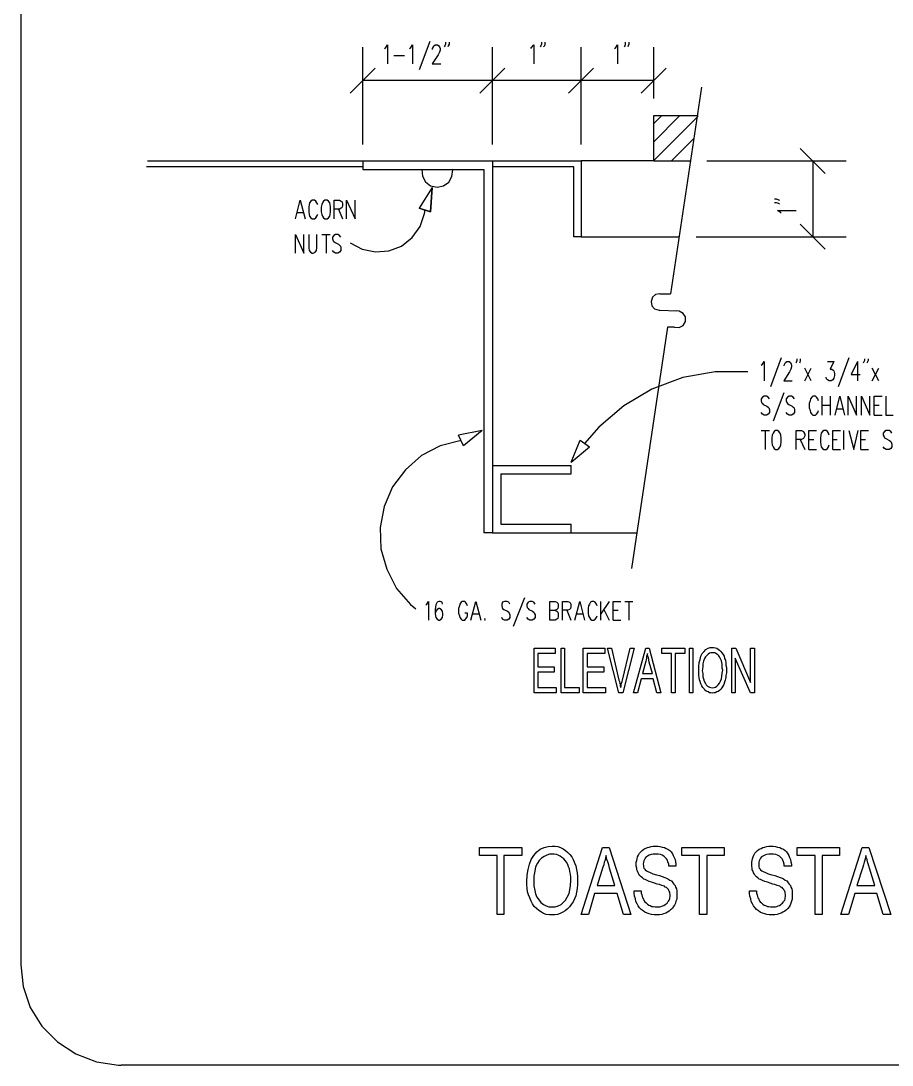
# Model space of a CAD drawing. Header units: metres. Extents: x 13 to 600, y -779 to -12.
# Drawn here: x 13.2 to 247.8, y -778.8 to -497.7 of the extents above; entities that cross this region are included whole.
import ezdxf

# ---------------------------------------------------------------- set-up
doc = ezdxf.new("R2010")
doc.units = ezdxf.units.M

msp = doc.modelspace()

# ---------------------------------------------------------------- linework, layer by layer
for p, q in [((13.24, -39.32), (13.24, -751.76)), ((105.28, -530.96), (105.28, -504.8)), ((111.16, -505.16), (111.52, -504.92)), ((111.52, -504.92), (112, -504.2)), ((112, -504.2), (112, -509.24)), ((117.88, -505.16), (118.24, -504.92)), ((118.24, -504.92), (118.72, -504.2)), ((118.72, -504.2), (118.72, -509.24)), ((123.4, -503.24), (120.52, -510.92)), ((124.12, -505.16), (124.36, -504.68)), ((124.12, -505.4), (124.12, -505.16)), ((124.36, -504.68), (124.48, -504.44)), ((124.48, -504.44), (124.84, -504.2)), ((124.84, -504.2), (125.44, -504.2)), ((125.44, -504.2), (125.8, -504.44)), ((125.8, -504.44), (125.92, -504.68)), ((125.92, -504.68), (126.16, -505.16)), ((126.16, -505.64), (125.92, -506.12)), ((126.16, -505.16), (126.16, -505.64)), ((127.36, -504.44), (127.24, -504.68)), ((127.6, -503.96), (127.36, -504.44)), ((127.6, -503.48), (127.6, -503.96)), ((128.32, -504.44), (128.2, -504.68)), ((128.56, -503.96), (128.32, -504.44)), ((128.56, -503.48), (128.56, -503.96)), ((140.2, -530.96), (140.2, -504.8)), ((150.52, -505.16), (150.76, -504.92)), ((150.76, -504.92), (151.36, -504.2)), ((151.36, -504.2), (151.36, -509.24)), ((153.28, -504.44), (153.04, -504.68)), ((153.4, -503.96), (153.28, -504.44)), ((153.4, -503.48), (153.4, -503.96)), ((154.24, -504.44), (154, -504.68)), ((154.36, -503.96), (154.24, -504.44)), ((154.36, -503.48), (154.36, -503.96)), ((164.08, -530.96), (164.08, -504.8)), ((173.08, -505.16), (173.44, -504.92)), ((173.44, -504.92), (173.92, -504.2)), ((173.92, -504.2), (173.92, -509.24)), ((175.84, -504.44), (175.72, -504.68)), ((175.96, -503.96), (175.84, -504.44)), ((175.96, -503.48), (175.96, -503.96)), ((176.8, -504.44), (176.68, -504.68)), ((176.92, -503.96), (176.8, -504.44)), ((176.92, -503.48), (176.92, -503.96)), ((183.64, -518.6), (183.64, -504.8)), ((113.68, -507.08), (116.56, -507.08)), ((125.56, -506.84), (124, -509.24)), ((125.92, -506.12), (125.56, -506.84)), ((108.64, -510.44), (101.92, -517.16)), ((124, -509.24), (126.28, -509.24)), ((143.56, -510.44), (136.84, -517.16)), ((136.84, -517.16), (143.56, -510.44)), ((167.44, -510.44), (160.72, -517.16)), ((180.28, -517.16), (187, -510.44)), ((140.2, -513.8), (105.28, -513.8)), ((168.52, -513.8), (140.2, -513.8)), ((183.64, -513.8), (168.52, -513.8)), ((196.48, -515.6), (188.2, -571.16)), ((183.64, -530.24), (190.72, -523.16)), ((183.64, -525.32), (185.8, -523.16)), ((183.64, -535.4), (183.64, -523.16)), ((183.64, -523.16), (195.4, -523.16)), ((183.64, -535.28), (195.4, -523.52)), ((195.4, -523.16), (195.4, -523.52)), ((188.44, -535.4), (194.44, -529.4)), ((229.84, -538.76), (223.12, -532.04)), ((47.32, -535.4), (140.2, -535.4)), ((105.28, -535.4), (105.28, -537.68)), ((140.2, -535.4), (164.08, -535.4)), ((140.2, -535.4), (140.2, -635.48)), ((164.08, -535.4), (164.08, -555.8)), ((183.64, -535.4), (164.08, -535.4)), ((183.64, -535.4), (193.6, -535.4)), ((197.92, -535.4), (235.48, -535.4)), ((226.48, -535.4), (226.48, -555.8)), ((105.28, -536.96), (47.08, -536.96)), ((105.28, -537.68), (137.92, -537.68)), ((121.24, -537.68), (121.36, -539.48)), ((121.36, -539.48), (122.2, -541.04)), ((129.28, -539.6), (129.52, -537.8)), ((129.52, -537.8), (129.4, -537.68)), ((137.92, -537.68), (137.92, -635.48)), ((162.16, -536.96), (140.2, -536.96)), ((162.16, -555.8), (162.16, -536.96)), ((122.2, -541.04), (123.52, -542.12)), ((123.52, -542.12), (125.32, -542.48)), ((125.32, -542.48), (127, -542.12)), ((127, -542.12), (128.44, -541.16)), ((128.44, -541.16), (129.28, -539.6)), ((124, -542.6), (120.52, -548.12)), ((124, -542.6), (120.52, -548.12)), ((123.52, -549.08), (124, -542.6)), ((124, -542.6), (123.52, -549.08)), ((87.16, -551), (88.48, -545.96)), ((88.48, -545.96), (89.8, -551)), ((90.88, -547.16), (90.76, -547.88)), ((90.76, -547.88), (90.76, -549.08)), ((91, -546.68), (90.88, -547.16)), ((91.36, -546.2), (91, -546.68)), ((91.72, -545.96), (91.36, -546.2)), ((92.32, -545.96), (91.72, -545.96)), ((92.68, -546.2), (92.32, -545.96)), ((92.92, -546.68), (92.68, -546.2)), ((93.16, -547.16), (92.92, -546.68)), ((94.24, -547.16), (94.12, -547.88)), ((94.12, -547.88), (94.12, -549.08)), ((94.48, -546.68), (94.24, -547.16)), ((94.72, -546.2), (94.48, -546.68)), ((95.08, -545.96), (94.72, -546.2)), ((95.68, -545.96), (95.08, -545.96)), ((96.04, -546.2), (95.68, -545.96)), ((96.4, -546.68), (96.04, -546.2)), ((96.52, -547.16), (96.4, -546.68)), ((96.64, -547.88), (96.52, -547.16)), ((96.64, -549.08), (96.64, -547.88)), ((97.6, -551), (97.6, -545.96)), ((97.6, -545.96), (99.04, -545.96)), ((99.04, -545.96), (99.52, -546.2)), ((99.52, -546.2), (99.76, -546.44)), ((99.76, -547.88), (99.52, -548.12)), ((99.76, -546.44), (99.88, -546.92)), ((99.88, -547.4), (99.76, -547.88)), ((99.88, -546.92), (99.88, -547.4)), ((100.96, -551), (100.96, -545.96)), ((100.96, -545.96), (103.24, -551)), ((103.24, -551), (103.24, -545.96)), ((216.16, -545.6), (216.64, -545.6)), ((216.16, -546.56), (216.64, -546.56)), ((216.64, -545.6), (217.24, -545.84)), ((216.64, -546.56), (217.24, -546.8)), ((217.24, -545.84), (217.48, -545.96)), ((217.24, -546.8), (217.48, -546.92)), ((87.64, -549.32), (89.32, -549.32)), ((90.76, -549.08), (90.88, -549.8)), ((90.88, -549.8), (91, -550.28)), ((91, -550.28), (91.36, -550.76)), ((91.36, -550.76), (91.72, -551)), ((92.32, -551), (92.68, -550.76)), ((92.68, -550.76), (92.92, -550.28)), ((92.92, -550.28), (93.16, -549.8)), ((94.12, -549.08), (94.24, -549.8)), ((94.24, -549.8), (94.48, -550.28)), ((94.48, -550.28), (94.72, -550.76)), ((94.72, -550.76), (95.08, -551)), ((95.68, -551), (96.04, -550.76)), ((96.04, -550.76), (96.4, -550.28)), ((96.4, -550.28), (96.52, -549.8)), ((96.52, -549.8), (96.64, -549.08)), ((99.04, -548.36), (97.6, -548.36)), ((98.8, -548.36), (99.88, -551)), ((99.52, -548.12), (99.04, -548.36)), ((120.52, -548.12), (123.52, -549.08)), ((123.52, -549.08), (120.52, -548.12)), ((120.76, -553.04), (121.96, -549.56)), ((121.96, -549.56), (122.08, -548.6)), ((217.72, -549.2), (217, -548.72)), ((217, -548.72), (222.04, -548.72)), ((217.96, -549.44), (217.72, -549.2)), ((91.72, -551), (92.32, -551)), ((95.08, -551), (95.68, -551)), ((118.6, -556.04), (120.76, -553.04)), ((223.12, -552.44), (229.84, -559.16)), ((87.16, -560.24), (87.16, -555.2)), ((87.16, -555.2), (89.44, -560.24)), ((89.44, -560.24), (89.44, -555.2)), ((90.76, -555.2), (90.76, -558.8)), ((92.92, -558.8), (92.92, -555.2)), ((94.24, -555.2), (96.52, -555.2)), ((95.44, -555.2), (95.44, -560.24)), ((97.48, -555.44), (97.12, -555.92)), ((97.12, -555.92), (97.12, -556.4)), ((97.12, -556.4), (97.36, -556.88)), ((97.96, -555.2), (97.48, -555.44)), ((98.56, -555.2), (97.96, -555.2)), ((99.04, -555.44), (98.56, -555.2)), ((99.4, -555.92), (99.04, -555.44)), ((115.72, -558.32), (118.6, -556.04)), ((164.08, -555.8), (162.16, -555.8)), ((164.08, -555.8), (190.48, -555.8)), ((195.04, -555.8), (235.48, -555.8)), ((90.76, -558.8), (90.88, -559.52)), ((92.8, -559.52), (92.92, -558.8)), ((97.36, -556.88), (97.48, -557.12)), ((97.48, -557.12), (97.84, -557.36)), ((97.84, -557.36), (98.8, -557.84)), ((98.8, -557.84), (99.04, -558.08)), ((99.04, -558.08), (99.28, -558.32)), ((99.28, -558.32), (99.4, -558.8)), ((99.4, -558.8), (99.4, -559.52)), ((101.92, -557.48), (105.16, -559.16)), ((105.16, -559.16), (108.76, -559.88)), ((112.36, -559.64), (115.72, -558.32)), ((90.88, -559.52), (91.24, -560)), ((91.24, -560), (91.72, -560.24)), ((91.72, -560.24), (91.96, -560.24)), ((91.96, -560.24), (92.44, -560)), ((92.44, -560), (92.8, -559.52)), ((97.48, -560), (97.12, -559.52)), ((97.96, -560.24), (97.48, -560)), ((98.56, -560.24), (97.96, -560.24)), ((99.04, -560), (98.56, -560.24)), ((99.4, -559.52), (99.04, -560)), ((108.76, -559.88), (112.36, -559.64)), ((183.28, -572.12), (182.92, -573.2)), ((182.92, -573.2), (183.16, -574.4)), ((184.12, -571.4), (183.28, -572.12)), ((185.32, -571.16), (184.12, -571.4)), ((185.32, -571.16), (188.2, -571.16)), ((183.16, -574.4), (183.88, -575.24)), ((183.88, -575.24), (185.08, -575.6)), ((185.08, -575.6), (185.32, -575.6)), ((185.32, -575.6), (189.88, -575.72)), ((190.48, -575.84), (189.64, -575.72)), ((191.56, -576.44), (190.48, -575.84)), ((192.16, -577.4), (191.56, -576.44)), ((191.56, -579.68), (192.16, -578.6)), ((192.16, -578.6), (192.16, -577.4)), ((187.36, -580.16), (177.64, -645.08)), ((189.28, -580.16), (187.36, -580.16)), ((189.28, -580.16), (190.48, -580.28)), ((190.48, -580.28), (191.56, -579.68)), ((212.56, -590.36), (212.92, -590.12)), ((212.92, -590.12), (213.4, -589.4)), ((213.4, -589.4), (213.4, -594.56)), ((217.96, -588.44), (215.08, -596.24)), ((218.8, -590.36), (219.04, -589.88)), ((219.04, -589.88), (219.16, -589.64)), ((219.16, -589.64), (219.52, -589.4)), ((219.52, -589.4), (220.12, -589.4)), ((220.12, -589.4), (220.48, -589.64)), ((220.48, -589.64), (220.6, -589.88)), ((220.6, -589.88), (220.72, -590.36)), ((222.04, -589.64), (221.92, -589.88)), ((222.16, -589.16), (222.04, -589.64)), ((222.16, -588.68), (222.16, -589.16)), ((223, -589.64), (222.88, -589.88)), ((223.12, -589.16), (223, -589.64)), ((223.12, -588.68), (223.12, -589.16)), ((230.44, -589.4), (232.12, -589.4)), ((232.12, -589.4), (231.16, -591.44)), ((236.2, -588.44), (233.32, -596.24)), ((238.48, -589.4), (236.8, -592.88)), ((238.48, -589.4), (238.48, -594.56)), ((240.16, -589.64), (240.04, -589.88)), ((240.4, -589.16), (240.16, -589.64)), ((240.4, -588.68), (240.4, -589.16)), ((241.12, -589.64), (241, -589.88)), ((241.36, -589.16), (241.12, -589.64)), ((241.36, -588.68), (241.36, -589.16)), ((200.2, -592.16), (191.44, -593.72)), ((208.96, -592.16), (200.2, -592.16)), ((220.24, -592.16), (218.68, -594.56)), ((218.8, -590.6), (218.8, -590.36)), ((220.6, -591.44), (220.24, -592.16)), ((220.72, -590.84), (220.6, -591.44)), ((220.72, -590.36), (220.72, -590.84)), ((224.32, -594.56), (226, -591.2)), ((226, -594.56), (224.32, -591.2)), ((231.16, -591.44), (231.64, -591.44)), ((231.64, -591.44), (232, -591.68)), ((232, -591.68), (232.12, -591.92)), ((232.12, -591.92), (232.36, -592.64)), ((232.36, -592.64), (232.36, -593.12)), ((236.8, -592.88), (239.2, -592.88)), ((242.44, -594.56), (244.24, -591.2)), ((244.24, -594.56), (242.44, -591.2)), ((191.44, -593.72), (183.16, -596.84)), ((218.68, -594.56), (220.96, -594.56)), ((230.2, -594.08), (230.08, -593.6)), ((230.44, -594.32), (230.2, -594.08)), ((230.92, -594.56), (230.44, -594.32)), ((231.4, -594.56), (230.92, -594.56)), ((231.88, -594.32), (231.4, -594.56)), ((232.12, -593.84), (231.88, -594.32)), ((232.36, -593.12), (232.12, -593.84)), ((183.16, -596.84), (175.6, -601.28)), ((218.68, -597.8), (215.8, -605.48)), ((175.6, -601.28), (168.88, -607.04)), ((212.92, -599), (212.56, -599.48)), ((212.56, -599.48), (212.56, -599.96)), ((212.56, -599.96), (212.68, -600.44)), ((212.68, -600.44), (212.92, -600.68)), ((213.4, -598.76), (212.92, -599)), ((212.92, -600.68), (213.16, -600.92)), ((213.16, -600.92), (214.12, -601.4)), ((214, -598.76), (213.4, -598.76)), ((214.48, -599), (214, -598.76)), ((214.12, -601.4), (214.48, -601.64)), ((214.84, -599.48), (214.48, -599)), ((219.64, -599), (219.28, -599.48)), ((219.28, -599.48), (219.28, -599.96)), ((219.28, -599.96), (219.52, -600.44)), ((219.52, -600.44), (219.64, -600.68)), ((220.12, -598.76), (219.64, -599)), ((219.64, -600.68), (220, -600.92)), ((220, -600.92), (220.96, -601.4)), ((220.72, -598.76), (220.12, -598.76)), ((221.2, -599), (220.72, -598.76)), ((220.96, -601.4), (221.2, -601.64)), ((221.56, -599.48), (221.2, -599)), ((225.76, -599.96), (225.52, -600.68)), ((225.52, -600.68), (225.52, -601.88)), ((225.88, -599.48), (225.76, -599.96)), ((226.24, -599), (225.88, -599.48)), ((226.48, -598.76), (226.24, -599)), ((227.2, -598.76), (226.48, -598.76)), ((227.44, -599), (227.2, -598.76)), ((227.8, -599.48), (227.44, -599)), ((228.04, -599.96), (227.8, -599.48)), ((229, -603.8), (229, -598.76)), ((229, -601.16), (231.16, -601.16)), ((231.16, -598.76), (231.16, -603.8)), ((232.48, -603.8), (233.8, -598.76)), ((233.8, -598.76), (235, -603.8)), ((235.96, -603.8), (235.96, -598.76)), ((235.96, -598.76), (238.24, -603.8)), ((238.24, -603.8), (238.24, -598.76)), ((239.56, -603.8), (239.56, -598.76)), ((239.56, -598.76), (241.84, -603.8)), ((241.84, -603.8), (241.84, -598.76)), ((243.04, -603.8), (243.04, -598.76)), ((243.04, -598.76), (245.2, -598.76)), ((243.04, -601.16), (244.36, -601.16)), ((246.16, -598.76), (246.16, -603.8)), ((212.92, -603.56), (212.56, -603.08)), ((213.4, -603.8), (212.92, -603.56)), ((214, -603.8), (213.4, -603.8)), ((214.48, -603.56), (214, -603.8)), ((214.48, -601.64), (214.6, -601.88)), ((214.84, -603.08), (214.48, -603.56)), ((214.6, -601.88), (214.84, -602.36)), ((214.84, -602.36), (214.84, -603.08)), ((219.64, -603.56), (219.28, -603.08)), ((220.12, -603.8), (219.64, -603.56)), ((220.72, -603.8), (220.12, -603.8)), ((221.2, -603.56), (220.72, -603.8)), ((221.2, -601.64), (221.44, -601.88)), ((221.56, -603.08), (221.2, -603.56)), ((221.44, -601.88), (221.56, -602.36)), ((221.56, -602.36), (221.56, -603.08)), ((225.52, -601.88), (225.76, -602.6)), ((225.76, -602.6), (225.88, -603.08)), ((225.88, -603.08), (226.24, -603.56)), ((226.24, -603.56), (226.48, -603.8)), ((226.48, -603.8), (227.2, -603.8)), ((227.2, -603.8), (227.44, -603.56)), ((227.44, -603.56), (227.8, -603.08)), ((227.8, -603.08), (228.04, -602.6)), ((232.96, -602.12), (234.52, -602.12)), ((243.04, -603.8), (245.2, -603.8)), ((246.16, -603.8), (248.08, -603.8)), ((168.88, -607.04), (165.04, -611.48)), ((137.44, -608), (131.08, -609.2)), ((132.4, -612.08), (131.08, -609.2)), ((137.44, -608), (132.4, -612.08)), ((212.56, -608), (214.84, -608)), ((213.64, -608), (213.64, -613.04)), ((215.56, -609.2), (215.44, -609.92)), ((215.8, -608.72), (215.56, -609.2)), ((216.04, -608.24), (215.8, -608.72)), ((216.4, -608), (216.04, -608.24)), ((217, -608), (216.4, -608)), ((217.36, -608.24), (217, -608)), ((217.72, -608.72), (217.36, -608.24)), ((217.84, -609.2), (217.72, -608.72)), ((217.96, -609.92), (217.84, -609.2)), ((222.04, -613.04), (222.04, -608)), ((222.04, -608), (223.48, -608)), ((223.48, -608), (223.96, -608.24)), ((223.96, -608.24), (224.08, -608.48)), ((224.08, -608.48), (224.32, -608.96)), ((224.32, -609.44), (224.08, -609.92)), ((224.32, -608.96), (224.32, -609.44)), ((225.4, -613.04), (225.4, -608)), ((225.4, -608), (227.44, -608)), ((228.64, -609.2), (228.52, -609.92)), ((228.76, -608.72), (228.64, -609.2)), ((229.12, -608.24), (228.76, -608.72)), ((229.48, -608), (229.12, -608.24)), ((230.08, -608), (229.48, -608)), ((230.44, -608.24), (230.08, -608)), ((230.68, -608.72), (230.44, -608.24)), ((230.92, -609.2), (230.68, -608.72)), ((231.88, -613.04), (231.88, -608)), ((231.88, -608), (233.92, -608)), ((234.88, -613.04), (234.88, -608)), ((236.2, -608), (237.52, -613.04)), ((237.52, -613.04), (238.72, -608)), ((239.44, -613.04), (239.44, -608)), ((239.44, -608), (241.48, -608)), ((245.8, -608.24), (245.44, -608.72)), ((245.44, -608.72), (245.44, -609.2)), ((245.44, -609.2), (245.68, -609.68)), ((245.68, -609.68), (245.8, -609.92)), ((246.28, -608), (245.8, -608.24)), ((247, -608), (246.28, -608)), ((247.48, -608.24), (247, -608)), ((247.72, -608.72), (247.48, -608.24)), ((126.16, -612.08), (121.12, -614.72)), ((131.8, -610.64), (126.16, -612.08)), ((161.44, -616.52), (163.84, -610.52)), ((161.44, -616.52), (166.36, -612.32)), ((163.84, -610.52), (166.36, -612.32)), ((215.44, -609.92), (215.44, -611.12)), ((215.44, -611.12), (215.56, -611.84)), ((215.56, -611.84), (215.8, -612.32)), ((215.8, -612.32), (216.04, -612.8)), ((217.36, -612.8), (217.72, -612.32)), ((217.72, -612.32), (217.84, -611.84)), ((217.84, -611.84), (217.96, -611.12)), ((217.96, -611.12), (217.96, -609.92)), ((223.48, -610.4), (222.04, -610.4)), ((223.12, -610.4), (224.32, -613.04)), ((223.96, -610.16), (223.48, -610.4)), ((224.08, -609.92), (223.96, -610.16)), ((225.4, -610.4), (226.72, -610.4)), ((228.52, -609.92), (228.52, -611.12)), ((228.52, -611.12), (228.64, -611.84)), ((228.64, -611.84), (228.76, -612.32)), ((228.76, -612.32), (229.12, -612.8)), ((230.44, -612.8), (230.68, -612.32)), ((230.68, -612.32), (230.92, -611.84)), ((231.88, -610.4), (233.08, -610.4)), ((239.44, -610.4), (240.64, -610.4)), ((245.8, -612.8), (245.44, -612.32)), ((245.8, -609.92), (246.16, -610.16)), ((246.16, -610.16), (247.12, -610.64)), ((247.12, -610.64), (247.48, -610.88)), ((247.48, -610.88), (247.6, -611.12)), ((247.72, -612.32), (247.48, -612.8)), ((247.6, -611.12), (247.72, -611.6)), ((247.72, -611.6), (247.72, -612.32)), ((121.12, -614.72), (116.8, -618.56)), ((216.04, -612.8), (216.4, -613.04)), ((216.4, -613.04), (217, -613.04)), ((217, -613.04), (217.36, -612.8)), ((225.4, -613.04), (227.44, -613.04)), ((229.12, -612.8), (229.48, -613.04)), ((229.48, -613.04), (230.08, -613.04)), ((230.08, -613.04), (230.44, -612.8)), ((231.88, -613.04), (233.92, -613.04)), ((239.44, -613.04), (241.48, -613.04)), ((246.28, -613.04), (245.8, -612.8)), ((247, -613.04), (246.28, -613.04)), ((247.48, -612.8), (247, -613.04)), ((140.2, -617.36), (161.44, -617.36)), ((161.44, -619.64), (161.44, -617.36)), ((116.8, -618.56), (113.32, -623.12)), ((142.48, -619.64), (161.44, -619.64)), ((142.48, -619.64), (142.48, -633.2)), ((113.32, -623.12), (111.04, -628.4)), ((111.04, -628.4), (109.96, -634.04)), ((109.96, -634.04), (110.2, -639.8)), ((142.48, -633.2), (161.44, -633.2)), ((161.44, -635.48), (161.44, -633.2)), ((140.2, -635.48), (137.92, -635.48)), ((140.2, -635.48), (161.44, -635.48)), ((161.44, -635.48), (179.08, -635.48)), ((110.2, -639.8), (111.76, -645.32)), ((111.76, -645.32), (114.4, -650.48)), ((114.4, -650.48), (118.12, -654.8)), ((118.12, -654.8), (119.56, -656)), ((122.32, -654.92), (122.56, -654.68)), ((122.56, -654.68), (123.04, -653.96)), ((123.04, -653.96), (123.04, -659)), ((125.32, -654.2), (124.96, -654.92)), ((125.8, -653.96), (125.32, -654.2)), ((126.16, -653.96), (125.8, -653.96)), ((126.64, -654.2), (126.16, -653.96)), ((126.76, -654.68), (126.64, -654.2)), ((131.44, -654.68), (131.32, -655.16)), ((131.8, -654.2), (131.44, -654.68)), ((132.04, -653.96), (131.8, -654.2)), ((132.76, -653.96), (132.04, -653.96)), ((133, -654.2), (132.76, -653.96)), ((133.36, -654.68), (133, -654.2)), ((133.48, -655.16), (133.36, -654.68)), ((134.44, -659), (135.76, -653.96)), ((135.76, -653.96), (137.08, -659)), ((142.96, -654.2), (142.72, -654.68)), ((142.72, -654.68), (142.72, -655.16)), ((143.44, -653.96), (142.96, -654.2)), ((144.16, -653.96), (143.44, -653.96)), ((144.64, -654.2), (144.16, -653.96)), ((144.88, -654.68), (144.64, -654.2)), ((148.84, -653), (145.84, -660.68)), ((149.8, -654.2), (149.44, -654.68)), ((149.44, -654.68), (149.44, -655.16)), ((150.28, -653.96), (149.8, -654.2)), ((150.88, -653.96), (150.28, -653.96)), ((151.36, -654.2), (150.88, -653.96)), ((151.72, -654.68), (151.36, -654.2)), ((155.68, -659), (155.68, -653.96)), ((155.68, -653.96), (157.12, -653.96)), ((157.12, -653.96), (157.6, -654.2)), ((157.6, -654.2), (157.84, -654.44)), ((157.84, -654.44), (157.96, -654.92)), ((159.04, -659), (159.04, -653.96)), ((159.04, -653.96), (160.48, -653.96)), ((160.48, -653.96), (160.96, -654.2)), ((160.96, -654.2), (161.2, -654.44)), ((161.2, -654.44), (161.32, -654.92)), ((162.4, -659), (163.72, -653.96)), ((163.72, -653.96), (165.04, -659)), ((166.36, -654.68), (166.12, -655.16)), ((166.6, -654.2), (166.36, -654.68)), ((166.96, -653.96), (166.6, -654.2)), ((167.56, -653.96), (166.96, -653.96)), ((167.92, -654.2), (167.56, -653.96)), ((168.28, -654.68), (167.92, -654.2)), ((168.4, -655.16), (168.28, -654.68)), ((169.36, -659), (169.36, -653.96)), ((171.64, -653.96), (169.36, -657.32)), ((172.72, -659), (172.72, -653.96)), ((172.72, -653.96), (174.76, -653.96)), ((175.84, -653.96), (178, -653.96)), ((176.92, -653.96), (176.92, -659)), ((124.96, -654.92), (124.84, -656.12)), ((124.84, -656.12), (124.84, -657.32)), ((124.96, -656.6), (124.84, -657.32)), ((124.84, -657.32), (124.96, -658.28)), ((125.32, -656.12), (124.96, -656.6)), ((125.8, -655.88), (125.32, -656.12)), ((125.92, -655.88), (125.8, -655.88)), ((126.4, -656.12), (125.92, -655.88)), ((126.76, -656.6), (126.4, -656.12)), ((126.88, -657.32), (126.76, -656.6)), ((126.76, -658.28), (126.88, -657.56)), ((126.88, -657.56), (126.88, -657.32)), ((131.32, -655.16), (131.08, -655.88)), ((131.08, -655.88), (131.08, -657.08)), ((131.08, -657.08), (131.32, -657.8)), ((133.48, -657.08), (132.76, -657.08)), ((133.48, -657.8), (133.48, -657.08)), ((134.92, -657.32), (136.6, -657.32)), ((142.72, -655.16), (142.84, -655.64)), ((142.84, -655.64), (142.96, -655.88)), ((142.96, -655.88), (143.32, -656.12)), ((143.32, -656.12), (144.28, -656.6)), ((144.28, -656.6), (144.64, -656.84)), ((144.64, -656.84), (144.76, -657.08)), ((144.76, -657.08), (144.88, -657.56)), ((144.88, -657.56), (144.88, -658.28)), ((149.44, -655.16), (149.56, -655.64)), ((149.56, -655.64), (149.8, -655.88)), ((149.8, -655.88), (150.04, -656.12)), ((150.04, -656.12), (151, -656.6)), ((151, -656.6), (151.36, -656.84)), ((151.36, -656.84), (151.48, -657.08)), ((151.48, -657.08), (151.72, -657.56)), ((151.72, -657.56), (151.72, -658.28)), ((155.68, -656.36), (157.12, -656.36)), ((157.6, -656.12), (157.12, -656.36)), ((157.12, -656.36), (157.6, -656.6)), ((157.84, -655.88), (157.6, -656.12)), ((157.6, -656.6), (157.84, -656.84)), ((157.96, -655.4), (157.84, -655.88)), ((157.84, -656.84), (157.96, -657.32)), ((157.96, -654.92), (157.96, -655.4)), ((157.96, -657.32), (157.96, -658.04)), ((160.48, -656.36), (159.04, -656.36)), ((160.24, -656.36), (161.32, -659)), ((160.96, -656.12), (160.48, -656.36)), ((161.2, -655.88), (160.96, -656.12)), ((161.32, -655.4), (161.2, -655.88)), ((161.32, -654.92), (161.32, -655.4)), ((162.88, -657.32), (164.56, -657.32)), ((166.12, -655.16), (166, -655.88)), ((166, -655.88), (166, -657.08)), ((166, -657.08), (166.12, -657.8)), ((170.2, -656.12), (171.64, -659)), ((172.72, -656.36), (174.04, -656.36)), ((124.96, -658.28), (125.32, -658.76)), ((125.32, -658.76), (125.8, -659)), ((125.8, -659), (125.92, -659)), ((125.92, -659), (126.4, -658.76)), ((126.4, -658.76), (126.76, -658.28)), ((131.32, -657.8), (131.44, -658.28)), ((131.44, -658.28), (131.8, -658.76)), ((131.8, -658.76), (132.04, -659)), ((132.04, -659), (132.76, -659)), ((132.76, -659), (133, -658.76)), ((133, -658.76), (133.36, -658.28)), ((133.36, -658.28), (133.48, -657.8)), ((138.16, -658.52), (138.04, -658.76)), ((138.04, -658.76), (138.16, -659)), ((138.16, -659), (138.28, -658.76)), ((142.96, -658.76), (142.72, -658.28)), ((143.44, -659), (142.96, -658.76)), ((144.16, -659), (143.44, -659)), ((144.64, -658.76), (144.16, -659)), ((144.88, -658.28), (144.64, -658.76)), ((149.8, -658.76), (149.44, -658.28)), ((150.28, -659), (149.8, -658.76)), ((150.88, -659), (150.28, -659)), ((151.36, -658.76), (150.88, -659)), ((151.72, -658.28), (151.36, -658.76)), ((157.12, -659), (155.68, -659)), ((157.6, -658.76), (157.12, -659)), ((157.84, -658.52), (157.6, -658.76)), ((157.96, -658.04), (157.84, -658.52)), ((166.12, -657.8), (166.36, -658.28)), ((166.36, -658.28), (166.6, -658.76)), ((166.6, -658.76), (166.96, -659)), ((166.96, -659), (167.56, -659)), ((167.56, -659), (167.92, -658.76)), ((167.92, -658.76), (168.28, -658.28)), ((168.28, -658.28), (168.4, -657.8)), ((172.72, -659), (174.76, -659)), ((151.48, -678.56), (151.48, -666.56)), ((151.48, -666.56), (157.12, -666.56)), ((157.12, -668), (152.44, -668)), ((152.44, -668), (152.44, -671.6)), ((157.12, -666.56), (157.12, -668)), ((158.68, -678.56), (158.68, -666.56)), ((158.68, -666.56), (159.64, -666.56)), ((159.64, -666.56), (159.64, -677.12)), ((164.68, -678.56), (164.68, -666.56)), ((164.68, -666.56), (170.44, -666.56)), ((170.44, -668), (165.76, -668)), ((165.76, -668), (165.76, -671.6)), ((170.44, -666.56), (170.44, -668)), ((174.28, -678.56), (171.16, -666.56)), ((171.16, -666.56), (172.24, -666.56)), ((172.24, -666.56), (174.28, -675.2)), ((175.24, -675.2), (177.28, -666.56)), ((178.36, -666.56), (175.36, -678.56)), ((177.28, -666.56), (178.36, -666.56)), ((178.24, -678.56), (181.48, -666.56)), ((181.48, -666.56), (182.44, -666.56)), ((181.84, -668.36), (181.72, -668.72)), ((181.72, -668.72), (181.72, -669.2)), ((181.96, -668), (181.84, -668.36)), ((181.96, -668.24), (181.96, -668)), ((182.08, -668.72), (181.96, -668.24)), ((182.2, -669.08), (182.08, -668.72)), ((182.44, -666.56), (185.56, -678.56)), ((185.8, -668), (185.8, -666.56)), ((185.8, -666.56), (192.04, -666.56)), ((188.44, -668), (185.8, -668)), ((188.44, -678.56), (188.44, -668)), ((192.04, -668), (189.4, -668)), ((189.4, -668), (189.4, -678.56)), ((192.04, -666.56), (192.04, -668)), ((193.24, -678.56), (193.24, -666.56)), ((193.24, -666.56), (194.2, -666.56)), ((194.2, -666.56), (194.2, -678.56)), ((196.12, -669.56), (196.36, -668.72)), ((196.36, -668.72), (196.72, -668)), ((196.72, -668), (197.2, -667.4)), ((197.2, -667.4), (197.68, -666.92)), ((197.56, -668.84), (197.32, -669.32)), ((197.92, -668.48), (197.56, -668.84)), ((197.68, -666.92), (198.28, -666.56)), ((198.28, -668.12), (197.92, -668.48)), ((198.28, -666.56), (198.88, -666.32)), ((198.64, -667.88), (198.28, -668.12)), ((199, -667.76), (198.64, -667.88)), ((198.88, -666.32), (199.48, -666.32)), ((199.48, -667.76), (199, -667.76)), ((199.48, -666.32), (199.84, -666.32)), ((199.84, -667.76), (199.48, -667.76)), ((199.84, -666.32), (200.32, -666.44)), ((200.08, -667.76), (199.84, -667.76)), ((200.32, -667.88), (200.08, -667.76)), ((200.32, -666.44), (200.68, -666.56)), ((200.68, -668.12), (200.32, -667.88)), ((200.68, -666.56), (201.04, -666.8)), ((200.92, -668.36), (200.68, -668.12)), ((201.16, -668.6), (200.92, -668.36)), ((201.04, -666.8), (201.4, -667.04)), ((201.4, -668.84), (201.16, -668.6)), ((201.4, -667.04), (201.76, -667.4)), ((201.52, -669.2), (201.4, -668.84)), ((201.76, -667.4), (202, -667.76)), ((202, -667.76), (202.36, -668.24)), ((202.36, -668.24), (202.6, -668.72)), ((202.6, -668.72), (202.72, -669.32)), ((204.64, -678.56), (204.64, -666.56)), ((204.64, -666.56), (205.72, -666.56)), ((205.72, -666.56), (209.68, -675.8)), ((209.68, -675.8), (209.68, -666.56)), ((209.68, -666.56), (210.76, -666.56)), ((210.76, -666.56), (210.76, -678.56)), ((152.44, -671.6), (156.88, -671.6)), ((156.88, -671.6), (156.88, -673.04)), ((165.76, -671.6), (170.2, -671.6)), ((170.2, -671.6), (170.2, -673.04)), ((181.48, -670.04), (180.64, -673.4)), ((181.6, -669.68), (181.48, -670.04)), ((181.72, -669.2), (181.6, -669.68)), ((182.32, -669.68), (182.2, -669.08)), ((182.44, -670.28), (182.32, -669.68)), ((183.28, -673.4), (182.44, -670.28)), ((195.76, -671.48), (195.88, -670.4)), ((195.76, -672.68), (195.76, -671.48)), ((195.88, -670.4), (196.12, -669.56)), ((196.84, -671.6), (196.72, -672.68)), ((197.08, -670.04), (196.84, -670.76)), ((196.84, -670.76), (196.84, -671.6)), ((197.32, -669.32), (197.08, -670.04)), ((201.76, -669.56), (201.52, -669.2)), ((201.88, -669.92), (201.76, -669.56)), ((202, -670.4), (201.88, -669.92)), ((202.12, -670.88), (202, -670.4)), ((202.12, -671.36), (202.12, -670.88)), ((202.12, -671.96), (202.12, -671.36)), ((202.72, -669.32), (202.96, -669.8)), ((202.96, -669.8), (203.08, -670.52)), ((203.08, -670.52), (203.08, -671.12)), ((203.08, -671.12), (203.2, -671.72)), ((209.68, -678.56), (205.6, -669.2)), ((205.6, -669.2), (205.6, -678.56)), ((156.88, -673.04), (152.44, -673.04)), ((152.44, -673.04), (152.44, -677.12)), ((170.2, -673.04), (165.76, -673.04)), ((165.76, -673.04), (165.76, -677.12)), ((180.64, -673.4), (183.28, -673.4)), ((195.76, -673.28), (195.76, -672.68)), ((195.76, -673.88), (195.76, -673.28)), ((195.88, -674.48), (195.76, -673.88)), ((196, -675.08), (195.88, -674.48)), ((196.72, -672.68), (196.84, -673.4)), ((196.84, -673.4), (196.84, -674.24)), ((196.84, -674.24), (197.08, -674.84)), ((201.88, -674.84), (202, -674.12)), ((202, -674.12), (202.12, -673.28)), ((202.24, -672.44), (202.12, -671.96)), ((202.12, -673.28), (202.24, -672.44)), ((203.08, -674.48), (202.84, -675.2)), ((203.2, -673.16), (203.08, -673.88)), ((203.08, -673.88), (203.08, -674.48)), ((203.2, -671.72), (203.2, -672.44)), ((203.2, -672.44), (203.2, -673.16)), ((152.44, -677.12), (157.36, -677.12)), ((157.36, -677.12), (157.36, -678.56)), ((159.64, -677.12), (163.6, -677.12)), ((163.6, -677.12), (163.6, -678.56)), ((165.76, -677.12), (170.68, -677.12)), ((170.68, -677.12), (170.68, -678.56)), ((174.28, -675.2), (174.4, -675.56)), ((174.4, -675.56), (174.52, -676.04)), ((174.52, -676.04), (174.64, -676.4)), ((174.64, -676.4), (174.64, -676.76)), ((174.64, -676.76), (174.76, -677.12)), ((174.76, -677.12), (174.88, -676.76)), ((174.88, -676.4), (175, -675.92)), ((174.88, -676.76), (174.88, -676.4)), ((175, -675.92), (175.12, -675.56)), ((175.12, -675.56), (175.24, -675.2)), ((180.28, -674.84), (179.32, -678.56)), ((183.52, -674.84), (180.28, -674.84)), ((184.48, -678.56), (183.52, -674.84)), ((196.12, -675.56), (196, -675.08)), ((196.36, -676.16), (196.12, -675.56)), ((196.6, -676.64), (196.36, -676.16)), ((196.84, -677.12), (196.6, -676.64)), ((197.2, -677.48), (196.84, -677.12)), ((197.08, -674.84), (197.2, -675.44)), ((197.2, -675.44), (197.56, -676.04)), ((197.56, -676.04), (197.8, -676.4)), ((197.8, -676.4), (198.16, -676.76)), ((198.16, -676.76), (198.64, -677)), ((198.64, -677), (199, -677.12)), ((199, -677.12), (199.48, -677.24)), ((199.48, -677.24), (199.96, -677.12)), ((199.96, -677.12), (200.32, -677)), ((200.32, -677), (200.68, -676.76)), ((200.68, -676.76), (201.04, -676.4)), ((201.04, -676.4), (201.4, -675.92)), ((201.4, -675.92), (201.64, -675.44)), ((201.64, -675.44), (201.88, -674.84)), ((202, -677.24), (201.76, -677.6)), ((202.24, -676.76), (202, -677.24)), ((202.48, -676.28), (202.24, -676.76)), ((202.72, -675.68), (202.48, -676.28)), ((202.84, -675.2), (202.72, -675.68)), ((157.36, -678.56), (151.48, -678.56)), ((163.6, -678.56), (158.68, -678.56)), ((170.68, -678.56), (164.68, -678.56)), ((175.36, -678.56), (174.28, -678.56)), ((179.32, -678.56), (178.24, -678.56)), ((185.56, -678.56), (184.48, -678.56)), ((189.4, -678.56), (188.44, -678.56)), ((194.2, -678.56), (193.24, -678.56)), ((197.44, -677.84), (197.2, -677.48)), ((197.8, -678.08), (197.44, -677.84)), ((198.28, -678.32), (197.8, -678.08)), ((198.64, -678.56), (198.28, -678.32)), ((199, -678.56), (198.64, -678.56)), ((199.48, -678.68), (199, -678.56)), ((199.84, -678.56), (199.48, -678.68)), ((200.2, -678.56), (199.84, -678.56)), ((200.68, -678.32), (200.2, -678.56)), ((201.04, -678.2), (200.68, -678.32)), ((201.4, -677.96), (201.04, -678.2)), ((201.76, -677.6), (201.4, -677.96)), ((205.6, -678.56), (204.64, -678.56)), ((210.76, -678.56), (209.68, -678.56)), ((136.72, -722.36), (136.72, -720.2)), ((136.72, -720.2), (148.12, -720.2)), ((148.12, -720.2), (148.12, -722.36)), ((151.36, -722.36), (152.2, -721.4)), ((152.2, -721.4), (153.04, -720.68)), ((153.04, -720.68), (154.12, -720.2)), ((154.12, -720.2), (155.2, -719.96)), ((154.84, -722.24), (154.12, -722.6)), ((155.56, -722), (154.84, -722.24)), ((155.2, -719.96), (156.28, -719.84)), ((156.28, -722), (155.56, -722)), ((156.28, -719.84), (157.12, -719.84)), ((156.88, -722), (156.28, -722)), ((157.48, -722.12), (156.88, -722)), ((157.12, -719.84), (157.84, -719.96)), ((157.96, -722.24), (157.48, -722.12)), ((157.84, -719.96), (158.56, -720.2)), ((158.44, -722.48), (157.96, -722.24)), ((158.56, -720.2), (159.28, -720.56)), ((159.28, -720.56), (159.88, -721.04)), ((159.88, -721.04), (160.48, -721.52)), ((160.48, -721.52), (161.08, -722.12)), ((161.08, -722.12), (161.56, -722.72)), ((164.08, -738.2), (169.84, -720.2)), ((169.84, -720.2), (171.64, -720.2)), ((171.64, -720.2), (177.52, -738.2)), ((179.32, -722.72), (179.56, -722.24)), ((179.56, -722.24), (179.8, -721.76)), ((179.8, -721.76), (180.16, -721.4)), ((180.16, -721.4), (180.52, -721.04)), ((180.52, -721.04), (181, -720.68)), ((181, -720.68), (181.36, -720.44)), ((181.36, -720.44), (181.96, -720.2)), ((181.96, -720.2), (182.44, -720.08)), ((182.44, -722.24), (181.96, -722.48)), ((182.44, -720.08), (182.92, -719.96)), ((182.92, -722.12), (182.44, -722.24)), ((182.92, -719.96), (183.52, -719.84)), ((183.52, -722), (182.92, -722.12)), ((183.52, -719.84), (184.12, -719.84)), ((184.24, -722), (183.52, -722)), ((184.12, -719.84), (184.72, -719.84)), ((184.84, -722), (184.24, -722)), ((184.72, -719.84), (185.32, -719.96)), ((185.44, -722.12), (184.84, -722)), ((185.32, -719.96), (185.92, -720.08)), ((185.92, -722.24), (185.44, -722.12)), ((185.92, -720.08), (186.52, -720.2)), ((186.4, -722.48), (185.92, -722.24)), ((186.52, -720.2), (187, -720.44)), ((187, -720.44), (187.48, -720.68)), ((187.48, -720.68), (187.96, -721.04)), ((187.96, -721.04), (188.32, -721.4)), ((188.32, -721.4), (188.68, -721.88)), ((188.68, -721.88), (188.92, -722.36)), ((191.2, -722.36), (191.2, -720.2)), ((191.2, -720.2), (202.6, -720.2)), ((202.6, -720.2), (202.6, -722.36)), ((210.4, -722.72), (210.64, -722.24)), ((210.64, -722.24), (210.88, -721.76)), ((210.88, -721.76), (211.24, -721.4)), ((211.24, -721.4), (211.6, -721.04)), ((211.6, -721.04), (212.08, -720.68)), ((212.08, -720.68), (212.56, -720.44)), ((212.56, -720.44), (213.04, -720.2)), ((213.04, -720.2), (213.52, -720.08)), ((213.52, -722.24), (213.04, -722.48)), ((213.52, -720.08), (214, -719.96)), ((214, -722.12), (213.52, -722.24)), ((214, -719.96), (214.6, -719.84)), ((214.6, -722), (214, -722.12)), ((214.6, -719.84), (215.2, -719.84)), ((215.32, -722), (214.6, -722)), ((215.2, -719.84), (215.8, -719.84)), ((215.92, -722), (215.32, -722)), ((215.8, -719.84), (216.4, -719.96)), ((216.52, -722.12), (215.92, -722)), ((216.4, -719.96), (217, -720.08)), ((217, -722.24), (216.52, -722.12)), ((217, -720.08), (217.6, -720.2)), ((217.48, -722.48), (217, -722.24)), ((217.6, -720.2), (218.08, -720.44)), ((218.08, -720.44), (218.56, -720.68)), ((218.56, -720.68), (219.04, -721.04)), ((219.04, -721.04), (219.4, -721.4)), ((219.4, -721.4), (219.76, -721.88)), ((219.76, -721.88), (220, -722.36)), ((222.28, -722.36), (222.28, -720.2)), ((222.28, -720.2), (233.68, -720.2)), ((233.68, -720.2), (233.68, -722.36)), ((234.04, -738.2), (239.8, -720.2)), ((239.8, -720.2), (241.6, -720.2)), ((241.6, -720.2), (247.48, -738.2)), ((141.52, -722.36), (136.72, -722.36)), ((141.52, -738.2), (141.52, -722.36)), ((148.12, -722.36), (143.32, -722.36)), ((143.32, -722.36), (143.32, -738.2)), ((149.8, -726.08), (150.16, -724.64)), ((150.16, -724.64), (150.64, -723.44)), ((150.64, -723.44), (151.36, -722.36)), ((152.32, -724.4), (151.84, -725.36)), ((152.8, -723.68), (152.32, -724.4)), ((153.4, -723.08), (152.8, -723.68)), ((154.12, -722.6), (153.4, -723.08)), ((158.92, -722.84), (158.44, -722.48)), ((159.4, -723.2), (158.92, -722.84)), ((159.76, -723.68), (159.4, -723.2)), ((160.12, -724.16), (159.76, -723.68)), ((160.48, -724.76), (160.12, -724.16)), ((160.72, -725.36), (160.48, -724.76)), ((161.56, -722.72), (161.92, -723.44)), ((161.92, -723.44), (162.28, -724.28)), ((162.28, -724.28), (162.64, -725.12)), ((170.2, -724.88), (169.96, -725.48)), ((170.32, -724.16), (170.2, -724.88)), ((170.56, -723.56), (170.32, -724.16)), ((170.68, -722.96), (170.56, -723.56)), ((170.8, -722.36), (170.68, -722.96)), ((170.92, -722.84), (170.8, -722.36)), ((171.04, -723.44), (170.92, -722.84)), ((171.28, -724.04), (171.04, -723.44)), ((171.52, -724.88), (171.28, -724.04)), ((171.76, -725.72), (171.52, -724.88)), ((178.96, -724.16), (179.08, -723.68)), ((178.96, -724.76), (178.96, -724.16)), ((178.96, -725.24), (178.96, -724.76)), ((179.08, -723.68), (179.2, -723.2)), ((179.2, -723.2), (179.32, -722.72)), ((180.88, -724.16), (180.76, -724.64)), ((180.76, -724.64), (180.88, -725)), ((181, -723.8), (180.88, -724.16)), ((180.88, -725), (180.88, -725.36)), ((181.12, -723.44), (181, -723.8)), ((181.36, -723.08), (181.12, -723.44)), ((181.6, -722.72), (181.36, -723.08)), ((181.96, -722.48), (181.6, -722.72)), ((186.76, -722.84), (186.4, -722.48)), ((187.12, -723.2), (186.76, -722.84)), ((187.36, -723.56), (187.12, -723.2)), ((187.48, -724.04), (187.36, -723.56)), ((187.72, -724.64), (187.48, -724.04)), ((187.72, -725.24), (187.72, -724.64)), ((188.92, -722.36), (189.16, -722.84)), ((189.16, -722.84), (189.4, -723.44)), ((189.4, -723.44), (189.52, -724.04)), ((189.52, -724.04), (189.64, -724.64)), ((189.64, -724.64), (189.64, -725.24)), ((196, -722.36), (191.2, -722.36)), ((196, -738.2), (196, -722.36)), ((202.6, -722.36), (197.92, -722.36)), ((197.92, -722.36), (197.92, -738.2)), ((210.04, -724.16), (210.16, -723.68)), ((210.04, -724.76), (210.04, -724.16)), ((210.04, -725.24), (210.04, -724.76)), ((210.16, -723.68), (210.28, -723.2)), ((210.28, -723.2), (210.4, -722.72)), ((212.08, -723.8), (211.96, -724.16)), ((211.96, -724.16), (211.96, -724.64)), ((211.96, -724.64), (211.96, -725)), ((211.96, -725), (211.96, -725.36)), ((212.2, -723.44), (212.08, -723.8)), ((212.44, -723.08), (212.2, -723.44)), ((212.68, -722.72), (212.44, -723.08)), ((213.04, -722.48), (212.68, -722.72)), ((217.84, -722.84), (217.48, -722.48)), ((218.2, -723.2), (217.84, -722.84)), ((218.44, -723.56), (218.2, -723.2)), ((218.56, -724.04), (218.44, -723.56)), ((218.8, -724.64), (218.56, -724.04)), ((218.8, -725.24), (218.8, -724.64)), ((220, -722.36), (220.24, -722.84)), ((220.24, -722.84), (220.48, -723.44)), ((220.48, -723.44), (220.6, -724.04)), ((220.6, -724.04), (220.72, -724.64)), ((220.72, -724.64), (220.72, -725.24)), ((227.08, -722.36), (222.28, -722.36)), ((227.08, -738.2), (227.08, -722.36)), ((233.68, -722.36), (229, -722.36)), ((229, -722.36), (229, -738.2)), ((240.16, -724.88), (239.92, -725.48)), ((240.28, -724.16), (240.16, -724.88)), ((240.52, -723.56), (240.28, -724.16)), ((240.64, -722.96), (240.52, -723.56)), ((240.76, -722.36), (240.64, -722.96)), ((240.88, -722.84), (240.76, -722.36)), ((241.12, -723.44), (240.88, -722.84)), ((241.24, -724.04), (241.12, -723.44)), ((241.48, -724.88), (241.24, -724.04)), ((241.72, -725.72), (241.48, -724.88)), ((149.44, -729.32), (149.56, -727.64)), ((149.56, -727.64), (149.8, -726.08)), ((151.6, -726.56), (151.36, -727.88)), ((151.36, -727.88), (151.36, -729.32)), ((151.84, -725.36), (151.6, -726.56)), ((160.96, -725.96), (160.72, -725.36)), ((161.08, -726.68), (160.96, -725.96)), ((161.2, -727.4), (161.08, -726.68)), ((161.32, -728.24), (161.2, -727.4)), ((162.64, -725.12), (162.88, -726.08)), ((162.88, -726.08), (163, -727.04)), ((163, -727.04), (163.12, -728)), ((169.96, -725.48), (168.4, -730.4)), ((173.2, -730.4), (171.76, -725.72)), ((179.08, -725.72), (178.96, -725.24)), ((179.08, -726.2), (179.08, -725.72)), ((179.32, -726.56), (179.08, -726.2)), ((179.44, -727.04), (179.32, -726.56)), ((179.68, -727.4), (179.44, -727.04)), ((179.92, -727.76), (179.68, -727.4)), ((180.28, -728.12), (179.92, -727.76)), ((180.88, -725.36), (181, -725.72)), ((181, -725.72), (181.24, -725.96)), ((181.24, -725.96), (181.36, -726.2)), ((181.36, -726.2), (181.72, -726.44)), ((181.72, -726.44), (182.08, -726.68)), ((182.08, -726.68), (182.68, -726.92)), ((182.68, -726.92), (183.4, -727.28)), ((183.4, -727.28), (184.36, -727.52)), ((184.36, -727.52), (185.2, -727.76)), ((185.2, -727.76), (185.92, -728)), ((189.64, -725.24), (187.72, -725.24)), ((210.16, -725.72), (210.04, -725.24)), ((210.16, -726.2), (210.16, -725.72)), ((210.4, -726.56), (210.16, -726.2)), ((210.52, -727.04), (210.4, -726.56)), ((210.76, -727.4), (210.52, -727.04)), ((211, -727.76), (210.76, -727.4)), ((211.36, -728.12), (211, -727.76)), ((211.96, -725.36), (212.08, -725.72)), ((212.08, -725.72), (212.32, -725.96)), ((212.32, -725.96), (212.44, -726.2)), ((212.44, -726.2), (212.8, -726.44)), ((212.8, -726.44), (213.16, -726.68)), ((213.16, -726.68), (213.76, -726.92)), ((213.76, -726.92), (214.48, -727.28)), ((214.48, -727.28), (215.44, -727.52)), ((215.44, -727.52), (216.28, -727.76)), ((216.28, -727.76), (217, -728)), ((220.72, -725.24), (218.8, -725.24)), ((239.92, -725.48), (238.36, -730.4)), ((243.16, -730.4), (241.72, -725.72)), ((149.44, -730.28), (149.44, -729.32)), ((149.56, -731.12), (149.44, -730.28)), ((151.36, -729.32), (151.36, -730.52)), ((151.36, -730.52), (151.6, -731.72)), ((161.08, -731.6), (161.2, -730.4)), ((161.2, -730.4), (161.32, -729.08)), ((161.32, -729.08), (161.32, -728.24)), ((163.12, -730.16), (163, -731.24)), ((163.12, -728), (163.12, -729.08)), ((163.12, -729.08), (163.12, -730.16)), ((168.4, -730.4), (173.2, -730.4)), ((180.64, -728.36), (180.28, -728.12)), ((181, -728.72), (180.64, -728.36)), ((181.36, -728.84), (181, -728.72)), ((181.84, -729.08), (181.36, -728.84)), ((182.44, -729.32), (181.84, -729.08)), ((183.04, -729.56), (182.44, -729.32)), ((183.88, -729.8), (183.04, -729.56)), ((184.6, -730.04), (183.88, -729.8)), ((185.2, -730.16), (184.6, -730.04)), ((185.8, -730.4), (185.2, -730.16)), ((186.16, -730.52), (185.8, -730.4)), ((185.92, -728), (186.64, -728.24)), ((186.52, -730.64), (186.16, -730.52)), ((186.76, -730.88), (186.52, -730.64)), ((186.64, -728.24), (187.12, -728.48)), ((187.12, -728.48), (187.48, -728.6)), ((187.48, -728.6), (187.96, -728.96)), ((187.96, -728.96), (188.44, -729.2)), ((188.44, -729.2), (188.8, -729.68)), ((188.8, -729.68), (189.04, -730.04)), ((189.04, -730.04), (189.4, -730.4)), ((189.4, -730.4), (189.52, -730.88)), ((211.72, -728.36), (211.36, -728.12)), ((212.08, -728.72), (211.72, -728.36)), ((212.44, -728.84), (212.08, -728.72)), ((212.92, -729.08), (212.44, -728.84)), ((213.52, -729.32), (212.92, -729.08)), ((214.24, -729.56), (213.52, -729.32)), ((214.96, -729.8), (214.24, -729.56)), ((215.68, -730.04), (214.96, -729.8)), ((216.28, -730.16), (215.68, -730.04)), ((216.88, -730.4), (216.28, -730.16)), ((217.24, -730.52), (216.88, -730.4)), ((217, -728), (217.72, -728.24)), ((217.6, -730.64), (217.24, -730.52)), ((217.84, -730.88), (217.6, -730.64)), ((217.72, -728.24), (218.2, -728.48)), ((218.2, -728.48), (218.56, -728.6)), ((218.56, -728.6), (219.04, -728.96)), ((219.04, -728.96), (219.52, -729.2)), ((219.52, -729.2), (219.88, -729.68)), ((219.88, -729.68), (220.12, -730.04)), ((220.12, -730.04), (220.48, -730.4)), ((220.48, -730.4), (220.6, -730.88)), ((238.36, -730.4), (243.16, -730.4)), ((149.68, -732.08), (149.56, -731.12)), ((149.92, -732.92), (149.68, -732.08)), ((150.28, -733.76), (149.92, -732.92)), ((151.6, -731.72), (151.84, -732.68)), ((151.84, -732.68), (152.2, -733.52)), ((160.36, -733.52), (160.84, -732.56)), ((160.84, -732.56), (161.08, -731.6)), ((162.64, -733.16), (162.28, -734)), ((162.88, -732.2), (162.64, -733.16)), ((163, -731.24), (162.88, -732.2)), ((167.68, -732.56), (166.12, -738.2)), ((173.8, -732.56), (167.68, -732.56)), ((175.48, -738.2), (173.8, -732.56)), ((178.36, -731.84), (180.28, -731.84)), ((178.36, -732.56), (178.36, -731.84)), ((178.48, -733.28), (178.36, -732.56)), ((178.72, -734), (178.48, -733.28)), ((180.28, -731.84), (180.28, -732.44)), ((180.28, -732.44), (180.4, -732.92)), ((180.4, -732.92), (180.52, -733.4)), ((180.52, -733.4), (180.64, -733.76)), ((187.12, -731), (186.76, -730.88)), ((187.36, -731.24), (187.12, -731)), ((187.6, -731.48), (187.36, -731.24)), ((187.72, -731.72), (187.6, -731.48)), ((187.84, -731.96), (187.72, -731.72)), ((187.96, -732.2), (187.84, -731.96)), ((187.96, -732.44), (187.96, -732.2)), ((188.08, -732.8), (187.96, -732.44)), ((187.96, -733.76), (188.08, -733.4)), ((188.08, -733.04), (188.08, -732.8)), ((188.08, -733.4), (188.08, -733.04)), ((189.52, -730.88), (189.76, -731.36)), ((189.76, -731.36), (189.88, -731.84)), ((189.88, -731.84), (189.88, -732.44)), ((189.88, -732.44), (189.88, -733.04)), ((189.88, -733.04), (189.88, -733.52)), ((209.44, -731.84), (211.36, -731.84)), ((209.44, -732.56), (209.44, -731.84)), ((209.56, -733.28), (209.44, -732.56)), ((209.8, -734), (209.56, -733.28)), ((211.36, -731.84), (211.36, -732.44)), ((211.36, -732.44), (211.48, -732.92)), ((211.48, -732.92), (211.6, -733.4)), ((211.6, -733.4), (211.72, -733.76)), ((218.2, -731), (217.84, -730.88)), ((218.44, -731.24), (218.2, -731)), ((218.68, -731.48), (218.44, -731.24)), ((218.8, -731.72), (218.68, -731.48)), ((218.92, -731.96), (218.8, -731.72)), ((219.04, -732.2), (218.92, -731.96)), ((219.04, -732.44), (219.04, -732.2)), ((219.16, -732.8), (219.04, -732.44)), ((219.04, -733.76), (219.16, -733.4)), ((219.16, -733.04), (219.16, -732.8)), ((219.16, -733.4), (219.16, -733.04)), ((220.6, -730.88), (220.84, -731.36)), ((220.84, -731.36), (220.96, -731.84)), ((220.96, -731.84), (220.96, -732.44)), ((220.96, -732.44), (220.96, -733.04)), ((220.96, -733.04), (220.96, -733.52)), ((237.76, -732.56), (236.08, -738.2)), ((243.76, -732.56), (237.76, -732.56)), ((245.44, -738.2), (243.76, -732.56)), ((150.64, -734.6), (150.28, -733.76)), ((151, -735.32), (150.64, -734.6)), ((151.48, -736.04), (151, -735.32)), ((152.08, -736.64), (151.48, -736.04)), ((152.2, -733.52), (152.8, -734.36)), ((152.8, -734.36), (153.28, -734.96)), ((153.28, -734.96), (154, -735.56)), ((154, -735.56), (154.72, -735.92)), ((154.72, -735.92), (155.44, -736.16)), ((155.44, -736.16), (156.28, -736.16)), ((156.28, -736.16), (157.12, -736.16)), ((157.12, -736.16), (157.96, -735.92)), ((157.96, -735.92), (158.68, -735.56)), ((158.68, -735.56), (159.28, -734.96)), ((159.28, -734.96), (159.88, -734.36)), ((159.88, -734.36), (160.36, -733.52)), ((160.96, -736.16), (160.36, -736.76)), ((161.44, -735.56), (160.96, -736.16)), ((161.92, -734.84), (161.44, -735.56)), ((162.28, -734), (161.92, -734.84)), ((178.84, -734.72), (178.72, -734)), ((179.2, -735.32), (178.84, -734.72)), ((179.44, -735.92), (179.2, -735.32)), ((179.8, -736.4), (179.44, -735.92)), ((180.64, -733.76), (180.88, -734.12)), ((180.88, -734.12), (181, -734.48)), ((181, -734.48), (181.24, -734.84)), ((181.24, -734.84), (181.6, -735.08)), ((181.6, -735.08), (181.96, -735.44)), ((181.96, -735.44), (182.32, -735.68)), ((182.32, -735.68), (182.68, -735.8)), ((182.68, -735.8), (183.16, -736.04)), ((183.16, -736.04), (183.52, -736.04)), ((183.52, -736.04), (184, -736.16)), ((184, -736.16), (184.48, -736.16)), ((184.48, -736.16), (184.96, -736.16)), ((184.96, -736.16), (185.32, -736.16)), ((185.32, -736.16), (185.68, -736.04)), ((185.68, -736.04), (186.04, -735.92)), ((186.04, -735.92), (186.4, -735.8)), ((186.4, -735.8), (186.76, -735.56)), ((186.76, -735.56), (187, -735.32)), ((187, -735.32), (187.24, -735.2)), ((187.24, -735.2), (187.48, -734.84)), ((187.48, -734.84), (187.6, -734.6)), ((187.6, -734.6), (187.84, -734.36)), ((187.84, -734.36), (187.96, -734)), ((187.96, -734), (187.96, -733.76)), ((188.92, -736.16), (188.68, -736.64)), ((189.28, -735.68), (188.92, -736.16)), ((189.52, -735.2), (189.28, -735.68)), ((189.64, -734.6), (189.52, -735.2)), ((189.88, -734.12), (189.64, -734.6)), ((189.88, -733.52), (189.88, -734.12)), ((209.92, -734.72), (209.8, -734)), ((210.28, -735.32), (209.92, -734.72)), ((210.52, -735.92), (210.28, -735.32)), ((211, -736.4), (210.52, -735.92)), ((211.72, -733.76), (211.96, -734.12)), ((211.96, -734.12), (212.08, -734.48)), ((212.08, -734.48), (212.32, -734.84)), ((212.32, -734.84), (212.68, -735.08)), ((212.68, -735.08), (213.04, -735.44)), ((213.04, -735.44), (213.4, -735.68)), ((213.4, -735.68), (213.76, -735.8)), ((213.76, -735.8), (214.24, -736.04)), ((214.24, -736.04), (214.6, -736.04)), ((214.6, -736.04), (215.08, -736.16)), ((215.08, -736.16), (215.56, -736.16)), ((215.56, -736.16), (216.04, -736.16)), ((216.04, -736.16), (216.4, -736.16)), ((216.4, -736.16), (216.76, -736.04)), ((216.76, -736.04), (217.12, -735.92)), ((217.12, -735.92), (217.48, -735.8)), ((217.48, -735.8), (217.84, -735.56)), ((217.84, -735.56), (218.08, -735.32)), ((218.08, -735.32), (218.32, -735.2)), ((218.32, -735.2), (218.56, -734.84)), ((218.56, -734.84), (218.68, -734.6)), ((218.68, -734.6), (218.92, -734.36)), ((218.92, -734.36), (219.04, -734)), ((219.04, -734), (219.04, -733.76)), ((220.12, -736.16), (219.76, -736.64)), ((220.36, -735.68), (220.12, -736.16)), ((220.6, -735.2), (220.36, -735.68)), ((220.72, -734.6), (220.6, -735.2)), ((220.96, -734.12), (220.72, -734.6)), ((220.96, -733.52), (220.96, -734.12)), ((143.32, -738.2), (141.52, -738.2)), ((152.68, -737.12), (152.08, -736.64)), ((153.4, -737.6), (152.68, -737.12)), ((154, -737.96), (153.4, -737.6)), ((154.72, -738.2), (154, -737.96)), ((155.56, -738.32), (154.72, -738.2)), ((156.28, -738.32), (155.56, -738.32)), ((157, -738.32), (156.28, -738.32)), ((157.72, -738.2), (157, -738.32)), ((158.44, -737.96), (157.72, -738.2)), ((159.16, -737.6), (158.44, -737.96)), ((159.76, -737.24), (159.16, -737.6)), ((160.36, -736.76), (159.76, -737.24)), ((166.12, -738.2), (164.08, -738.2)), ((177.52, -738.2), (175.48, -738.2)), ((180.28, -736.88), (179.8, -736.4)), ((180.76, -737.24), (180.28, -736.88)), ((181.24, -737.6), (180.76, -737.24)), ((181.84, -737.84), (181.24, -737.6)), ((182.44, -738.08), (181.84, -737.84)), ((183.04, -738.2), (182.44, -738.08)), ((183.76, -738.32), (183.04, -738.2)), ((184.6, -738.32), (183.76, -738.32)), ((185.2, -738.32), (184.6, -738.32)), ((185.8, -738.2), (185.2, -738.32)), ((186.28, -738.08), (185.8, -738.2)), ((186.88, -737.84), (186.28, -738.08)), ((187.36, -737.6), (186.88, -737.84)), ((187.84, -737.36), (187.36, -737.6)), ((188.2, -737), (187.84, -737.36)), ((188.68, -736.64), (188.2, -737)), ((197.92, -738.2), (196, -738.2)), ((211.36, -736.88), (211, -736.4)), ((211.84, -737.24), (211.36, -736.88)), ((212.32, -737.6), (211.84, -737.24)), ((212.92, -737.84), (212.32, -737.6)), ((213.52, -738.08), (212.92, -737.84)), ((214.12, -738.2), (213.52, -738.08)), ((214.84, -738.32), (214.12, -738.2)), ((215.68, -738.32), (214.84, -738.32)), ((216.28, -738.32), (215.68, -738.32)), ((216.88, -738.2), (216.28, -738.32)), ((217.36, -738.08), (216.88, -738.2)), ((217.96, -737.84), (217.36, -738.08)), ((218.44, -737.6), (217.96, -737.84)), ((218.92, -737.36), (218.44, -737.6)), ((219.4, -737), (218.92, -737.36)), ((219.76, -736.64), (219.4, -737)), ((229, -738.2), (227.08, -738.2)), ((236.08, -738.2), (234.04, -738.2)), ((247.48, -738.2), (245.44, -738.2)), ((13.24, -751.76), (13.84, -757.64)), ((13.84, -757.64), (15.76, -763.28)), ((15.76, -763.28), (18.88, -768.32)), ((18.88, -768.32), (23.08, -772.52)), ((23.08, -772.52), (28, -775.76)), ((28, -775.76), (33.64, -777.92)), ((33.64, -777.92), (39.52, -778.76)), ((39.52, -778.76), (40.24, -778.76)), ((573.28, -778.76), (40.24, -778.76))]:
    msp.add_line(p, q)

doc.saveas('drawing.dxf')
